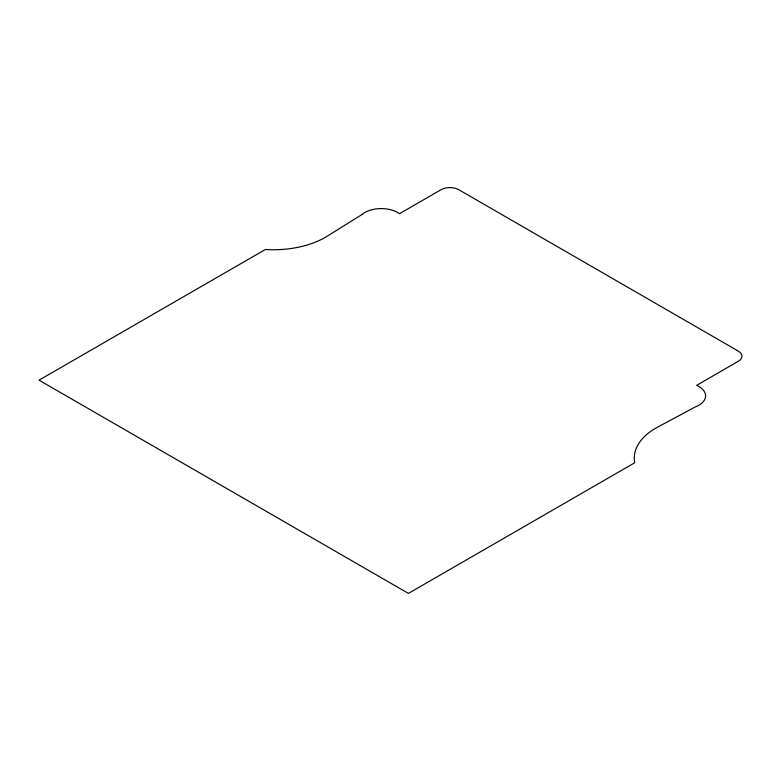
<?xml version="1.0" encoding="UTF-8"?>
<svg xmlns="http://www.w3.org/2000/svg" width="781" height="781" viewBox="0 0 781 781"><rect width="100%" height="100%" fill="white"/><g stroke="black" fill="none" stroke-linecap="round" stroke-linejoin="round"><path stroke-width="1.17" d="M361.954 214.56L328.469 235.403A73.648 42.516 0 0 1 265.345 249.51L39.05 380.162L408.414 593.404L634.709 462.762A73.648 42.516 0 0 1 659.135 426.309L695.246 406.979A23.108 13.345 0 0 0 696.672 385.326L738.279 361.31A12.516 7.224 0 0 0 738.279 351.089L458.769 189.705A12.516 7.224 0 0 0 441.06 189.705L399.452 213.73A23.108 13.345 0 0 0 361.954 214.56"/></g></svg>
